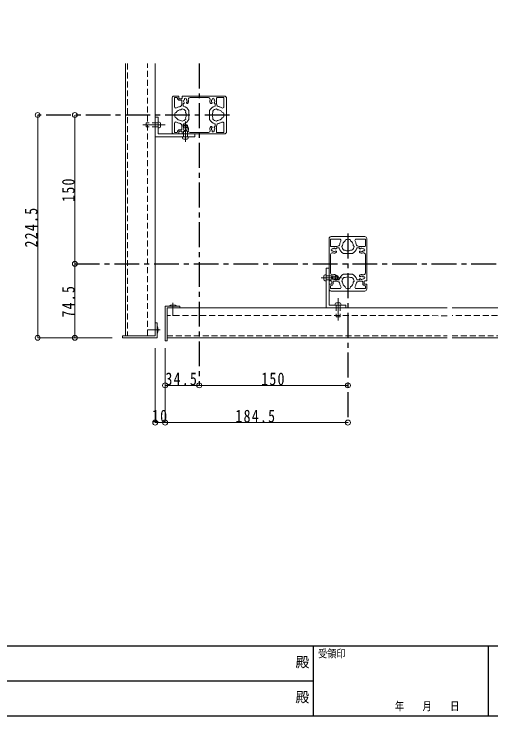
# Model space of a CAD drawing. Units: millimetres at full size, sheet at 1:5. Extents: x -1050 to 1050, y -742 to 742.
# Drawn here: x -339 to 142, y -708 to 0 of the extents above; entities that cross this region are included whole.
import ezdxf
from ezdxf.enums import TextEntityAlignment as Align

# ---------------------------------------------------------------- set-up
doc = ezdxf.new("R2010")
doc.units = ezdxf.units.MM
doc.header["$LTSCALE"] = 5
doc.linetypes.add('CHAIN1', pattern=[8, 5, -1, 1, -1])
doc.linetypes.add('DASHED1', pattern=[1.8, 1.2, -0.6])
doc.layers.add('0-0_通り芯', color=7, linetype='CHAIN1')
doc.layers.add('1-5_図枠1_1', color=7, linetype='Continuous')
for name, color, linetype, lineweight in [('0-3_寸法', 54, 'Continuous', 20), ('0-4_手摺部材', 92, 'Continuous', 20), ('0-6_パネル', 4, 'Continuous', 20), ('0-A_支柱', 6, 'Continuous', 20)]:
    doc.layers.add(name, color=color, linetype=linetype, lineweight=lineweight)
doc.styles.add('ＭＳ ゴシック', font='')
doc.styles.add('ＭＳ 明朝', font='')
doc.styles.get('ＭＳ ゴシック').set_extended_font_data('MS Gothic')
doc.styles.get('ＭＳ 明朝').set_extended_font_data('MS Mincho')

# ---------------------------------------------------------------- blocks, each defined once
blk = doc.blocks.new('dimension_origin')
at = {"color": 0, "linetype": 'Continuous', "lineweight": -2}
blk.add_circle((0, 0), 1.25, dxfattribs=at)

msp = doc.modelspace()

# ---------------------------------------------------------------- linework, layer by layer
at = {"layer": '0-0_通り芯'}
for p, q in [((-151.98, -49.933), (-151.98, -374.293)), ((-121.48, -101.793), (-315, -101.793)), ((-1.98, -221.293), (-1.98, -411.793)), ((-277.5, -251.793), (905.098, -251.793))]:
    msp.add_line(p, q, dxfattribs=at)
at = {"layer": '0-3_寸法'}
for p, q in [((-315, -101.793), (-315, -326.293)), ((-277.5, -101.793), (-277.5, -251.793)), ((-277.5, -251.793), (-277.5, -326.293)), ((-240, -326.293), (-315, -326.293)), ((-196.48, -336.793), (-196.48, -411.793)), ((-186.48, -336.793), (-186.48, -411.793)), ((-151.98, -374.293), (-186.48, -374.293)), ((-1.98, -374.293), (-151.98, -374.293)), ((-186.48, -411.793), (-196.48, -411.793)), ((-1.98, -411.793), (-186.48, -411.793))]:
    msp.add_line(p, q, dxfattribs=at)
at = {"layer": '0-4_手摺部材', "linetype": 'CHAIN1'}
for p, q in [((-186.533, -111.793), (-209.013, -111.793)), ((-165.98, -128.773), (-165.98, -108.293)), ((-28.96, -265.793), (-8.48, -265.793)), ((-11.98, -286.317), (-11.98, -308.798)), ((-178.48, -291.072), (-178.48, -304.09)), ((-191.287, -318.293), (-204.305, -318.293))]:
    msp.add_line(p, q, dxfattribs=at)
at = {"layer": '0-4_手摺部材', "linetype": 'DASHED1'}
for p, q in [((-193.513, -109.793), (-205.513, -109.793)), ((-167.98, -123.793), (-167.98, -113.369)), ((-163.98, -123.793), (-163.98, -113.493)), ((-23.98, -263.793), (-13.68, -263.793)), ((-23.98, -267.793), (-13.68, -267.793)), ((-9.98, -293.298), (-9.98, -305.298))]:
    msp.add_line(p, q, dxfattribs=at)
at = {"layer": '0-4_手摺部材'}
for p, q in [((-192.436, -108.825), (-193.513, -108.73)), ((-191.238, -113.454), (-191.238, -110.132)), ((-167.48, -111.793), (-167.98, -112.293)), ((-167.98, -112.293), (-164.789, -112.293)), ((-167.98, -113.493), (-167.98, -112.293)), ((-164.48, -111.793), (-167.48, -111.793)), ((-164.789, -112.293), (-163.98, -112.293)), ((-163.98, -112.329), (-163.98, -112.293)), ((-163.98, -113.493), (-163.98, -112.329)), ((-192.436, -114.761), (-193.513, -114.855)), ((-156.48, -123.793), (-196.513, -123.793)), ((-168.948, -124.87), (-169.042, -123.793)), ((-164.319, -126.068), (-167.641, -126.068)), ((-163.012, -124.87), (-162.917, -123.793)), ((-156.48, -123.793), (-156.48, -120.793)), ((-23.98, -256.293), (-20.98, -256.293)), ((-23.98, -256.293), (-23.98, -296.298)), ((-26.255, -264.132), (-26.255, -267.454)), ((-25.057, -262.825), (-23.98, -262.73)), ((-25.057, -268.761), (-23.98, -268.855)), ((-13.68, -263.793), (-12.516, -263.793)), ((-13.68, -267.793), (-12.48, -267.793)), ((-12.516, -263.793), (-12.48, -263.793)), ((-12.48, -264.602), (-12.48, -263.793)), ((-12.48, -267.793), (-12.48, -264.602)), ((-11.98, -267.293), (-12.48, -267.793)), ((-11.98, -264.293), (-11.98, -267.293)), ((-186.48, -329.293), (-186.48, -294.293)), ((-184.48, -296.293), (-184.48, -329.293)), ((-174.48, -294.293), (-182.48, -294.293)), ((-14.948, -292.221), (-15.042, -293.298)), ((-13.641, -291.023), (-10.319, -291.023)), ((-9.012, -292.221), (-8.917, -293.298)), ((-194.508, -314.293), (-194.508, -322.293)), ((-229.508, -324.293), (-229.508, -326.293)), ((-196.508, -324.293), (-229.508, -324.293)), ((-229.508, -326.293), (-194.508, -326.293)), ((-184.48, -329.293), (-186.48, -329.293))]:
    msp.add_line(p, q, dxfattribs=at)
for points in [[(-156.48, -120.793), (-193.513, -120.793), (-193.513, -103.793), (-196.513, -103.793)], [(-164.48, -111.793), (-164.23, -112.043), (-163.98, -112.293)], [(-20.98, -256.293), (-20.98, -293.298), (-3.98, -293.298), (-3.98, -296.298)], [(-11.98, -264.293), (-12.23, -264.043), (-12.48, -263.793)], [(-171.48, -296.293), (-171.48, -294.293), (-186.48, -294.293)], [(-196.508, -311.293), (-194.508, -311.293), (-194.508, -326.293)]]:
    msp.add_lwpolyline(points, dxfattribs=at)
at = {"layer": '0-4_手摺部材', "linetype": 'DASHED1'}
for points in [[(-193.513, -113.793), (-205.513, -113.793), (-205.513, -109.793)], [(-13.98, -293.298), (-13.98, -305.298), (-9.98, -305.298)]]:
    msp.add_lwpolyline(points, dxfattribs=at)
at = {"layer": '0-4_手摺部材'}
for centre, radius, start, end in [((-192.55, -110.132), 1.312, 0, 84.99999), ((-192.55, -113.454), 1.312, 274.99997, 360), ((-167.641, -124.755), 1.312, 185.00001, 270), ((-164.319, -124.755), 1.312, 270, 354.99998), ((-24.942, -264.132), 1.312, 95, 180), ((-24.942, -267.454), 1.312, 180, 265), ((-178.48, -301.016), 7.823, 59.2475, 120.7525), ((-13.641, -292.335), 1.312, 90, 175), ((-10.319, -292.335), 1.312, 5, 90), ((-201.231, -318.293), 7.823, 329.2475, 30.7525)]:
    msp.add_arc(centre, radius, start, end, dxfattribs=at)
at = {"layer": '0-6_パネル'}
for p, q in [((-226.513, -49.933), (-226.513, -324.293)), ((-196.508, -49.933), (-196.508, -324.293)), ((-184.48, -296.293), (98.02, -296.293)), ((103.02, -296.293), (247.02, -296.293)), ((-184.48, -326.298), (98.02, -326.298)), ((103.02, -326.298), (247.02, -326.298))]:
    msp.add_line(p, q, dxfattribs=at)
at = {"layer": '0-6_パネル', "linetype": 'DASHED1'}
for p, q in [((-224.513, -49.933), (-224.513, -324.293)), ((-204.213, -324.293), (-204.213, -49.933)), ((98.02, -304.028), (-184.48, -303.965)), ((248.02, -303.998), (103.02, -303.998)), ((-184.48, -324.298), (98.02, -324.298)), ((103.02, -324.298), (248.02, -324.298))]:
    msp.add_line(p, q, dxfattribs=at)
at = {"layer": '0-A_支柱'}
for p, q in [((-179.48, -118.793), (-179.48, -84.793)), ((-177.48, -82.793), (-172.58, -82.793)), ((-176.98, -84.693), (-176.98, -93.425)), ((-174.48, -84.193), (-176.48, -84.193)), ((-172.58, -82.793), (-172.58, -84.693)), ((-169.18, -82.793), (-126.48, -82.793)), ((-169.18, -82.793), (-169.18, -84.693)), ((-142.698, -84.193), (-161.262, -84.193)), ((-134.48, -84.693), (-134.48, -90.57)), ((-127.58, -84.193), (-133.98, -84.193)), ((-127.08, -93.364), (-127.08, -84.693)), ((-124.48, -84.793), (-124.48, -118.793)), ((-169.98, -85.493), (-171.78, -85.493)), ((-169.98, -86.893), (-171.78, -86.893)), ((-169.48, -87.393), (-169.48, -90.57)), ((-168.08, -90.093), (-168.08, -92.432)), ((-168.08, -90.093), (-167.67, -90.093)), ((-167.03, -86.393), (-167.03, -85.843)), ((-164.93, -86.393), (-164.93, -85.843)), ((-164.29, -90.093), (-163.684, -90.093)), ((-139.67, -90.093), (-140.276, -90.093)), ((-139.03, -86.393), (-139.03, -85.843)), ((-136.93, -86.393), (-136.93, -85.843)), ((-135.88, -90.093), (-136.29, -90.093)), ((-135.88, -90.093), (-135.88, -92.432)), ((-170.48, -96.393), (-169.386, -95.589)), ((-165.803, -99.093), (-165.654, -97.743)), ((-162.38, -106.362), (-162.38, -97.223)), ((-141.58, -106.362), (-141.58, -97.223)), ((-138.157, -99.093), (-138.306, -97.743)), ((-133.48, -96.393), (-134.574, -95.589)), ((-176.4, -99.638), (-175.157, -99.093)), ((-175.157, -104.493), (-176.4, -103.948)), ((-165.803, -104.493), (-165.654, -105.842)), ((-138.157, -104.493), (-138.306, -105.842)), ((-127.56, -99.638), (-128.803, -99.093)), ((-128.803, -104.493), (-127.56, -103.948)), ((-176.98, -118.893), (-176.98, -110.161)), ((-170.48, -107.193), (-169.386, -107.997)), ((-169.48, -116.193), (-169.48, -113.016)), ((-168.08, -113.493), (-168.08, -111.154)), ((-135.88, -113.493), (-135.88, -111.154)), ((-133.48, -107.193), (-134.574, -107.997)), ((-134.48, -118.893), (-134.48, -113.016)), ((-127.08, -118.893), (-127.08, -110.221)), ((-174.48, -119.393), (-176.48, -119.393)), ((-172.58, -120.793), (-172.58, -118.893)), ((-169.98, -116.693), (-171.78, -116.693)), ((-169.98, -118.093), (-171.78, -118.093)), ((-169.18, -120.793), (-169.18, -118.893)), ((-168.08, -113.493), (-167.67, -113.493)), ((-167.03, -117.193), (-167.03, -117.743)), ((-164.93, -117.193), (-164.93, -117.743)), ((-164.29, -113.493), (-163.684, -113.493)), ((-142.698, -119.393), (-161.262, -119.393)), ((-139.67, -113.493), (-140.276, -113.493)), ((-139.03, -117.193), (-139.03, -117.743)), ((-136.93, -117.193), (-136.93, -117.743)), ((-135.88, -113.493), (-136.29, -113.493)), ((-127.58, -119.393), (-133.98, -119.393)), ((-172.58, -120.793), (-177.48, -120.793)), ((-126.48, -120.793), (-169.18, -120.793)), ((-20.98, -226.293), (-20.98, -268.993)), ((15.02, -224.293), (-18.98, -224.293)), ((17.02, -268.993), (17.02, -226.293)), ((-19.58, -227.393), (-19.58, -233.793)), ((-19.08, -226.893), (-10.408, -226.893)), ((-7.38, -233.293), (-8.184, -234.387)), ((-4.68, -228.616), (-4.135, -227.373)), ((0.175, -227.373), (0.72, -228.616)), ((3.42, -233.293), (4.224, -234.387)), ((6.449, -226.893), (15.12, -226.893)), ((15.62, -227.393), (15.62, -233.793)), ((-19.08, -234.293), (-13.203, -234.293)), ((-17.38, -236.743), (-17.93, -236.743)), ((-17.38, -238.843), (-17.93, -238.843)), ((-13.68, -235.693), (-11.341, -235.693)), ((-13.68, -235.693), (-13.68, -236.103)), ((-13.68, -239.483), (-13.68, -240.089)), ((-4.68, -237.969), (-6.03, -238.119)), ((0.72, -237.969), (2.07, -238.119)), ((9.72, -235.693), (7.381, -235.693)), ((15.12, -234.293), (9.243, -234.293)), ((9.72, -235.693), (9.72, -236.103)), ((9.72, -239.483), (9.72, -240.089)), ((13.42, -236.743), (13.97, -236.743)), ((13.42, -238.843), (13.97, -238.843)), ((-19.58, -242.511), (-19.58, -261.075)), ((-6.549, -241.393), (2.589, -241.393)), ((15.62, -242.511), (15.62, -261.075)), ((-17.38, -264.743), (-17.93, -264.743)), ((-17.38, -266.843), (-17.93, -266.843)), ((-13.68, -264.103), (-13.68, -263.497)), ((-13.68, -267.893), (-13.68, -267.483)), ((-13.68, -267.893), (-11.341, -267.893)), ((-6.549, -262.193), (2.589, -262.193)), ((-4.68, -265.616), (-6.03, -265.467)), ((0.72, -265.616), (2.07, -265.467)), ((9.72, -267.893), (7.381, -267.893)), ((9.72, -264.103), (9.72, -263.497)), ((9.72, -267.893), (9.72, -267.483)), ((13.42, -264.743), (13.97, -264.743)), ((13.42, -266.843), (13.97, -266.843)), ((-20.98, -268.993), (-19.08, -268.993)), ((-20.98, -272.393), (-20.98, -277.293)), ((-20.98, -272.393), (-19.08, -272.393)), ((-19.58, -274.293), (-19.58, -276.293)), ((-18.28, -269.793), (-18.28, -271.593)), ((-16.88, -269.793), (-16.88, -271.593)), ((-16.38, -269.293), (-13.203, -269.293)), ((-7.38, -270.293), (-8.184, -269.199)), ((-4.68, -274.969), (-4.135, -276.213)), ((0.175, -276.213), (0.72, -274.969)), ((3.42, -270.293), (4.224, -269.199)), ((12.42, -269.293), (9.243, -269.293)), ((12.92, -269.793), (12.92, -271.593)), ((14.32, -269.793), (14.32, -271.593)), ((17.02, -268.993), (15.12, -268.993)), ((17.02, -272.393), (15.12, -272.393)), ((15.62, -274.293), (15.62, -276.293)), ((17.02, -277.293), (17.02, -272.393)), ((-19.08, -276.793), (-10.348, -276.793)), ((-18.98, -279.293), (15.02, -279.293)), ((15.12, -276.793), (6.388, -276.793))]:
    msp.add_line(p, q, dxfattribs=at)
for centre, radius, start, end in [((-177.48, -84.793), 2, 90.00003, 180.00003), ((-176.48, -84.693), 0.5, 90, 180), ((-174.48, -84.693), 0.5, 0, 90), ((-171.78, -84.693), 2.2, 180, 270), ((-171.78, -84.693), 0.8, 179.99999, 270.00008), ((-169.98, -84.693), 0.8, 270.00001, 359.99999), ((-165.98, -85.843), 1.05, 359.99999, 179.99999), ((-161.262, -85.993), 1.8, 90.00001, 200.88146), ((-142.698, -85.993), 1.8, 339.11856, 89.99998), ((-137.98, -85.843), 1.05, 0.00004, 179.99994), ((-133.98, -84.693), 0.5, 90, 180), ((-127.58, -84.693), 0.5, 0, 90), ((-126.48, -84.793), 2, 359.99997, 90), ((-172.48, -90.57), 3, 280.10418, 360), ((-169.98, -87.393), 0.5, 0, 89.99989), ((-165.98, -87.793), 1.75, 126.8699, 224.69198), ((-167.67, -89.465), 0.628, 269.99998, 44.69202), ((-165.98, -87.793), 1.75, 315.30802, 53.1301), ((-164.29, -89.465), 0.628, 135.30804, 269.99994), ((-165.98, -87.793), 3.25, 314.95252, 20.88145), ((-137.98, -87.793), 3.25, 159.11854, 225.04745), ((-137.98, -87.793), 1.75, 126.86988, 224.69194), ((-139.67, -89.465), 0.628, 269.99994, 44.69199), ((-137.98, -87.793), 1.75, 315.30802, 53.13012), ((-136.29, -89.465), 0.628, 135.30814, 269.99998), ((-131.48, -90.57), 3, 180, 259.89582), ((-175.58, -93.425), 1.4, 180.00002, 301.35967), ((-170.48, -101.793), 5.4, 89.99999, 149.99998), ((-170.48, -101.793), 8.4, 100.10418, 121.35963), ((-170.48, -101.793), 6.3, 40, 80), ((-167.58, -92.432), 0.5, 179.99989, 252.78754), ((-170.48, -101.793), 9.3, 29.42871, 72.78738), ((-133.48, -101.793), 9.3, 107.21261, 150.57129), ((-133.48, -101.793), 6.3, 100.00001, 140), ((-136.38, -92.432), 0.5, 287.2127, 360), ((-133.48, -101.793), 5.4, 30, 90.00001), ((-133.48, -101.793), 8.4, 59.32257, 79.89581), ((-128.48, -93.364), 1.4, 239.32259, 0.00002), ((-170.48, -101.793), 6.3, 159.99999, 200), ((-170.48, -101.793), 5.4, 210, 270.00001), ((-170.48, -101.793), 6.3, 280, 320.00001), ((-170.48, -101.793), 5.4, 330, 29.99999), ((-133.48, -101.793), 5.4, 150.00001, 210), ((-133.48, -101.793), 6.3, 220, 260), ((-133.48, -101.793), 5.4, 270, 329.99999), ((-133.48, -101.793), 6.3, 339.99999, 20), ((-175.58, -110.161), 1.4, 58.64033, 180.00002), ((-170.48, -101.793), 8.4, 238.64036, 259.89582), ((-172.48, -113.016), 3, 359.99998, 79.89582), ((-167.58, -111.154), 0.5, 107.21259, 180), ((-170.48, -101.793), 9.3, 287.21261, 330.57129), ((-133.48, -101.793), 9.3, 209.42871, 252.78739), ((-136.38, -111.154), 0.5, 0.00011, 72.78736), ((-131.48, -113.016), 3, 100.1042, 180.00002), ((-133.48, -101.793), 8.4, 280.10418, 300.67743), ((-128.48, -110.221), 1.4, 0.00002, 120.67743), ((-177.48, -118.793), 2, 180.00003, 270), ((-176.48, -118.893), 0.5, 179.99989, 270.00011), ((-174.48, -118.893), 0.5, 269.99989, 359.99989), ((-171.78, -118.893), 2.2, 90.00002, 180.00003), ((-171.78, -118.893), 0.8, 90.00008, 180.00005), ((-169.98, -116.193), 0.5, 269.99989, 359.99989), ((-169.98, -118.893), 0.8, 0.00005, 89.99995), ((-165.98, -115.793), 1.75, 135.30802, 233.13008), ((-167.67, -114.121), 0.628, 315.30801, 89.99998), ((-165.98, -117.743), 1.05, 180.00004, 359.99999), ((-165.98, -115.793), 1.75, 306.86992, 44.69198), ((-164.29, -114.121), 0.628, 89.99994, 224.69193), ((-165.98, -115.793), 3.25, 339.11855, 45.04748), ((-161.262, -117.593), 1.8, 159.11851, 270.00004), ((-142.698, -117.593), 1.8, 270.00001, 20.88143), ((-137.98, -115.793), 3.25, 134.95254, 200.88148), ((-137.98, -115.793), 1.75, 135.30806, 233.1301), ((-139.67, -114.121), 0.628, 315.3081, 89.99994), ((-137.98, -117.743), 1.05, 179.99999, 0.00004), ((-137.98, -115.793), 1.75, 306.8699, 44.692), ((-136.29, -114.121), 0.628, 89.99989, 224.69202), ((-133.98, -118.893), 0.5, 179.99989, 270.00011), ((-127.58, -118.893), 0.5, 270.00011, 0.00011), ((-126.48, -118.793), 2, 270, 360), ((-18.98, -226.293), 2, 90, 180), ((15.02, -226.293), 2, 0, 90), ((-19.08, -227.393), 0.5, 90, 180), ((-13.203, -231.293), 3, 270, 349.89582), ((-10.408, -228.293), 1.4, 329.32257, 90), ((-1.98, -233.293), 8.4, 149.32257, 169.89582), ((-1.98, -233.293), 5.4, 120.00001, 180), ((-1.98, -233.293), 6.3, 70, 110.00001), ((-1.98, -233.293), 5.4, 360, 60), ((6.449, -228.293), 1.4, 90, 210.67743), ((-1.98, -233.293), 8.4, 10.10418, 30.67743), ((9.243, -231.293), 3, 190.10418, 270), ((15.12, -227.393), 0.5, 0, 90), ((-19.08, -233.793), 0.5, 180, 270), ((-17.93, -237.793), 1.05, 90, 270), ((-15.98, -237.793), 1.75, 45.30802, 143.1301), ((-15.98, -237.793), 1.75, 216.8699, 314.69196), ((-15.98, -237.793), 3.25, 249.11854, 315.04746), ((-14.308, -236.103), 0.628, 225.30802, 360), ((-14.308, -239.483), 0.628, 0, 134.69196), ((-11.341, -236.193), 0.5, 17.21261, 90), ((-1.98, -233.293), 9.3, 197.21261, 240.57129), ((-1.98, -233.293), 6.3, 190, 230), ((-1.98, -233.293), 5.4, 240, 300), ((-1.98, -233.293), 6.3, 310, 350), ((-1.98, -233.293), 9.3, 299.42871, 342.78739), ((7.381, -236.193), 0.5, 90, 162.78739), ((10.348, -236.103), 0.628, 180, 314.69198), ((10.348, -239.483), 0.628, 45.30804, 180), ((12.02, -237.793), 3.25, 224.95254, 290.88146), ((12.02, -237.793), 1.75, 36.8699, 134.69198), ((12.02, -237.793), 1.75, 225.30804, 323.1301), ((13.97, -237.793), 1.05, 270, 90), ((15.12, -233.793), 0.5, 270, 360), ((-17.78, -242.511), 1.8, 69.11854, 180), ((13.82, -242.511), 1.8, 0, 110.88146), ((-17.78, -261.075), 1.8, 180, 290.88146), ((13.82, -261.075), 1.8, 249.11854, 360), ((-17.93, -265.793), 1.05, 90, 270), ((-15.98, -265.793), 1.75, 45.30804, 143.1301), ((-15.98, -265.793), 1.75, 216.8699, 314.69198), ((-15.98, -265.793), 3.25, 44.95254, 110.88146), ((-14.308, -264.103), 0.628, 225.30804, 360), ((-14.308, -267.483), 0.628, 0, 134.69198), ((-11.341, -267.393), 0.5, 270, 342.78739), ((-1.98, -270.293), 9.3, 119.42871, 162.78739), ((-1.98, -270.293), 6.3, 130, 170), ((-1.98, -270.293), 5.4, 60, 120), ((-1.98, -270.293), 6.3, 10, 50), ((-1.98, -270.293), 9.3, 17.21261, 60.57129), ((7.381, -267.393), 0.5, 197.21261, 270), ((12.02, -265.793), 3.25, 69.11854, 135.04746), ((10.348, -264.103), 0.628, 180, 314.69196), ((10.348, -267.483), 0.628, 45.30802, 180), ((12.02, -265.793), 1.75, 36.8699, 134.69196), ((12.02, -265.793), 1.75, 225.30802, 323.1301), ((13.97, -265.793), 1.05, 270, 90), ((-19.08, -274.293), 0.5, 90, 180), ((-19.08, -269.793), 0.8, 0, 90), ((-19.08, -271.593), 2.2, 270, 360), ((-19.08, -271.593), 0.8, 270, 360), ((-16.38, -269.793), 0.5, 90, 180), ((-13.203, -272.293), 3, 10.10418, 90), ((-10.348, -275.393), 1.4, 270, 31.35964), ((-1.98, -270.293), 8.4, 190.10418, 211.35964), ((-1.98, -270.293), 5.4, 180, 239.99999), ((-1.98, -270.293), 5.4, 300, 0), ((6.388, -275.393), 1.4, 148.64036, 270), ((-1.98, -270.293), 8.4, 328.64036, 349.89582), ((9.243, -272.293), 3, 90, 169.89582), ((12.42, -269.793), 0.5, 0, 90), ((15.12, -271.593), 2.2, 180, 270), ((15.12, -269.793), 0.8, 90, 180), ((15.12, -271.593), 0.8, 180, 270), ((15.12, -274.293), 0.5, 0, 90), ((-18.98, -277.293), 2, 180, 270), ((-19.08, -276.293), 0.5, 180, 270), ((-1.98, -270.293), 6.3, 249.99999, 290), ((15.02, -277.293), 2, 270, 360), ((15.12, -276.293), 0.5, 270, 360)]:
    msp.add_arc(centre, radius, start, end, dxfattribs=at)
at = {"layer": '1-5_図枠1_1'}
for p, q in [((-990, -636.793), (990, -636.793)), ((-37.121, -636.793), (-37.121, -707.5)), ((139.646, -636.793), (139.646, -707.5)), ((-990, -672.146), (-37.121, -672.146))]:
    msp.add_line(p, q, dxfattribs=at)
msp.add_lwpolyline([(-990, 682.5), (-990, -707.5), (990, -707.5)], dxfattribs=at)

# ---------------------------------------------------------------- block references
at = {"layer": '0-3_寸法', "xscale": 2, "yscale": 2}
for p, rotation in [((-315, -101.793), 90), ((-277.5, -101.793), 90), ((-277.5, -251.793), 270), ((-277.5, -251.793), 270), ((-315, -326.293), 270), ((-277.5, -326.293), 270), ((-186.48, -374.293), 180), ((-151.98, -374.293), 180), ((-196.48, -411.793), 180), ((-186.48, -411.793), 180)]:
    msp.add_blockref('dimension_origin', p, dxfattribs=dict(at, rotation=rotation))
for p in [(-151.98, -374.293), (-1.98, -374.293), (-186.48, -411.793), (-1.98, -411.793)]:
    msp.add_blockref('dimension_origin', p, dxfattribs=at)

# ---------------------------------------------------------------- texts
at = {"layer": '0-3_寸法', "char_height": 12.83, "attachment_point": 7, "rotation": 90, "style": 'ＭＳ ゴシック'}
for s, insert in [('\\T1.18;\\W0.8;150', (-277.5, -189.293)), ('\\T1.18;\\W0.8;224.5', (-315, -235.293)), ('\\T1.18;\\W0.8;74.5', (-277.5, -305.918))]:
    msp.add_mtext(s, dxfattribs=dict(at, insert=insert))
at = {"layer": '0-3_寸法', "char_height": 12.83, "attachment_point": 7, "style": 'ＭＳ ゴシック'}
for s, insert in [('\\T1.18;\\W0.8;34.5', (-186.105, -374.293)), ('\\T1.18;\\W0.8;150', (-89.48, -374.293)), ('\\T1.17;\\W0.8;10', (-199.605, -411.793)), ('\\T1.18;\\W0.8;184.5', (-115.48, -411.793))]:
    msp.add_mtext(s, dxfattribs=dict(at, insert=insert))
at = {"layer": '1-5_図枠1_1', "style": 'ＭＳ 明朝'}
for s, height, width, p in [('受領印', 7.776, 0.85, (-32.071, -650.934)), ('年\u3000\u3000月\u3000\u3000日', 8.294, 0.8, (45.454, -704.318))]:
    msp.add_text(s, height=height, dxfattribs=dict(at, width=width)).set_placement(p, align=Align.BOTTOM_LEFT)
for p in [(-54.956, -661.527), (-54.956, -696.88)]:
    msp.add_text('殿', height=10.37, dxfattribs=at).set_placement(p, align=Align.BOTTOM_LEFT)

doc.saveas('drawing.dxf')
